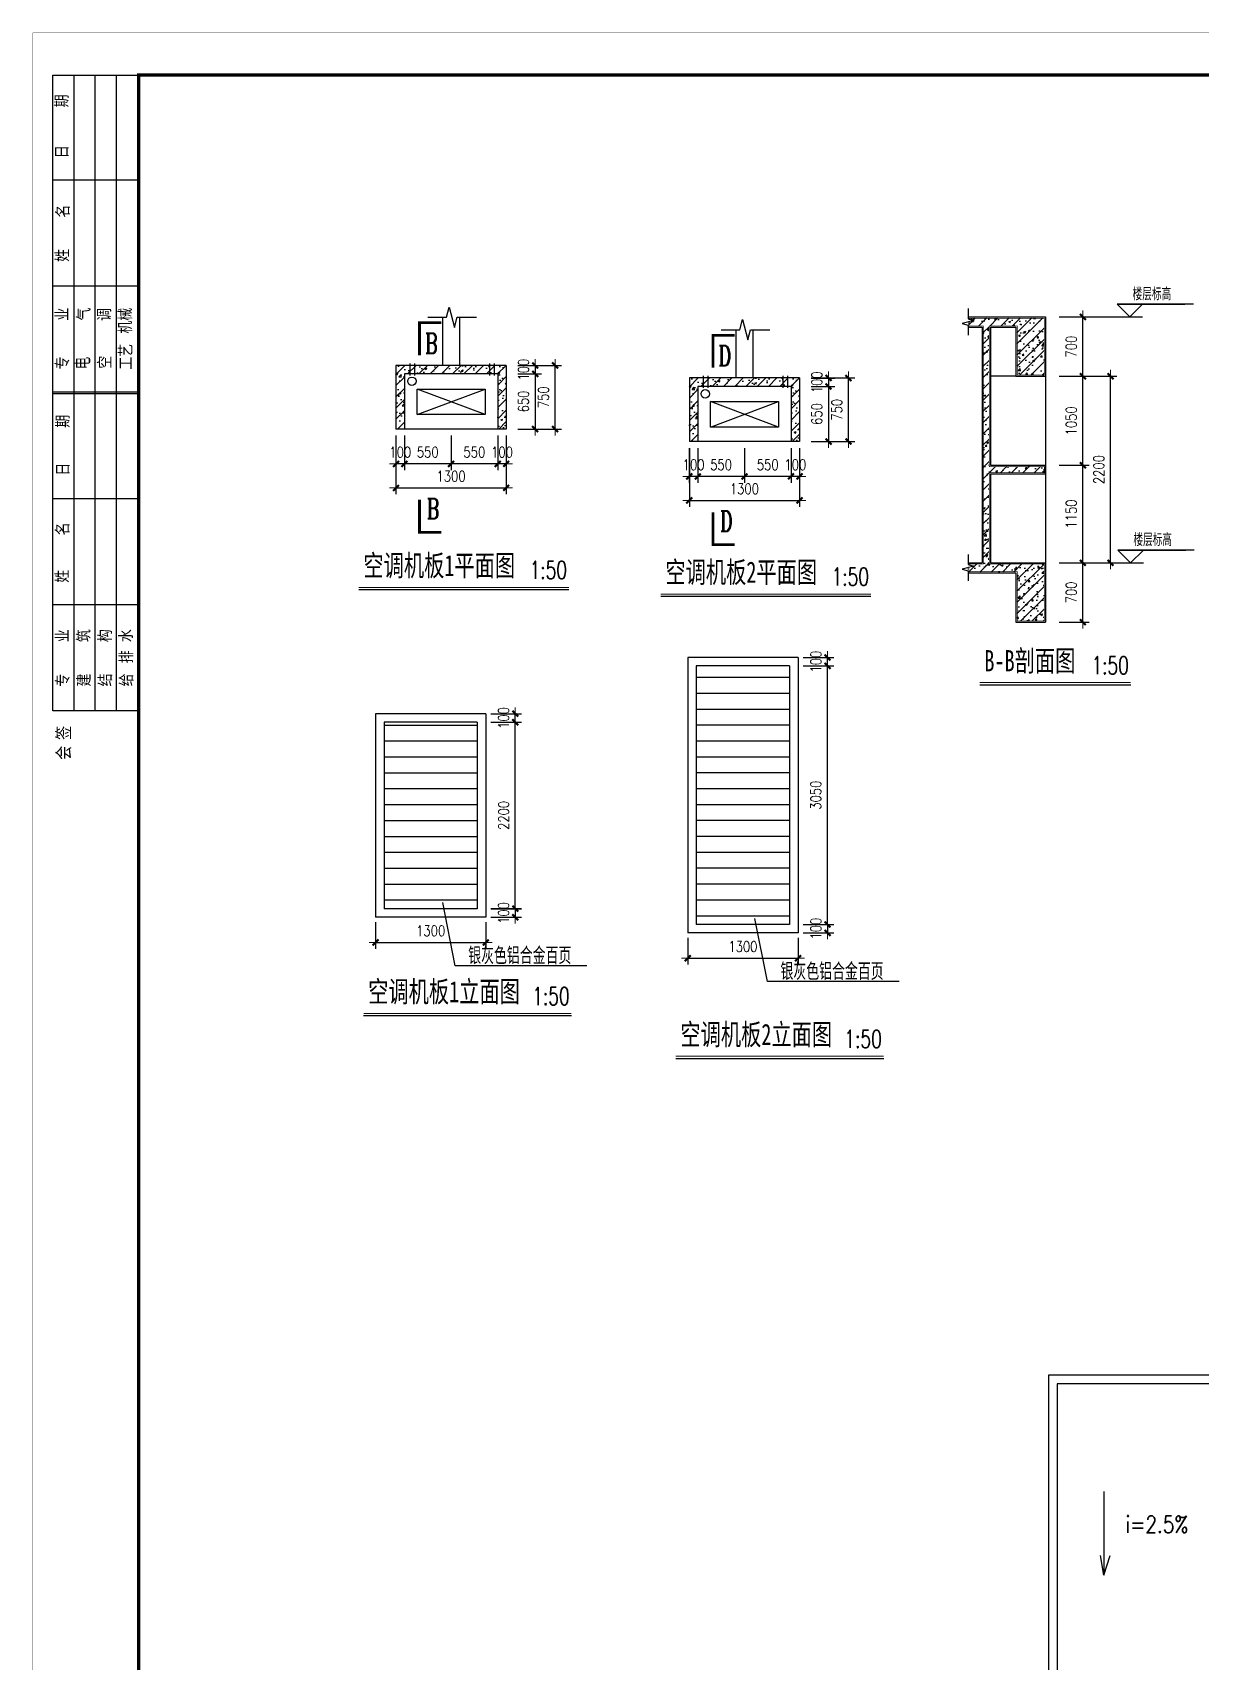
# Model space of a CAD drawing. Extents: x -357449 to -117302, y 127569 to 244935.
# Drawn here: x -236210 to -208665, y 206499 to 244935 of the extents above; entities that cross this region are included whole.
import ezdxf

# ---------------------------------------------------------------- set-up
doc = ezdxf.new("R2010")
doc.units = 0
doc.header["$MEASUREMENT"] = 0
doc.layers.get('0').update_dxf_attribs({"linetype": 'CONTINUOUS'})
doc.layers.get('DEFPOINTS').update_dxf_attribs({"linetype": 'CONTINUOUS'})
for name, color, linetype in [('1', 8, 'CONTINUOUS'), ('DIM', 7, 'CONTINUOUS'), ('EQUIPMENT', 3, 'CONTINUOUS'), ('LAYER2', 1, 'CONTINUOUS'), ('LG', 11, 'CONTINUOUS'), ('PD42', 11, 'CONTINUOUS'), ('PUB_DIM', 123, 'CONTINUOUS'), ('PUB_TEXT', 7, 'CONTINUOUS'), ('WALL', 1, 'CONTINUOUS'), ('WINDOW', 4, 'CONTINUOUS'), ('WINDOWS', 4, 'CONTINUOUS'), ('剪力墙', 4, 'CONTINUOUS'), ('阳台', 4, 'CONTINUOUS')]:
    doc.layers.add(name, color=color, linetype=linetype)
doc.layers.add('AXIS', color=3, linetype='CONTINUOUS', lineweight=9)
doc.styles.add('_HZTXT', font='txt.shx', dxfattribs={"bigfont": 'fs.shx'})
doc.styles.add('CHINA', font='SimSun.ttf', dxfattribs={"width": 0.85, "height": 150})
doc.styles.add('CT', font='txt', dxfattribs={"width": 0.8, "bigfont": 'FS.SHX'})
doc.styles.add('DIM_FONT', font='SIMPLEX.shx', dxfattribs={"width": 0.8})
doc.styles.add('HZ', font='txt', dxfattribs={"width": 0.75, "oblique": 10, "bigfont": 'hztxt'})
doc.styles.add('ROMANC', font='ROMANC', dxfattribs={"height": 0.2})
doc.styles.add('ROMAND', font='romanc.shx', dxfattribs={"bigfont": 'bigfont.shx'})
doc.styles.get("Standard").update_dxf_attribs({"font": 'txt.shx', "width": 0.8, "height": 525, "bigfont": 'h1.shx'})
doc.dimstyles.new('DIMN-200', dxfattribs={"dimtxt": 300, "dimasz": 1, "dimexe": 250, "dimexo": 0, "dimgap": 150, "dimtad": 1, "dimdec": 0, "dimdsep": 46, "dimtxsty": 'DIM_FONT', "dimblk": '_DIMX', "dimcen": 2.5, "dimclrd": 256, "dimclre": 256, "dimclrt": 4, "dimadec": 0, "dimazin": 0, "dimtfac": 1, "dimtdec": 0, "dimtix": 1, "dimtmove": 2, "dimatfit": 3, "dimldrblk": '_DIMX', "dimfxl": 0, "dimtolj": 1, "dimtzin": 0, "dimarcsym": 0})

# ---------------------------------------------------------------- blocks, each defined once
blk = doc.blocks.new('_DIMX')
blk.add_line((-150, 0), (150, 0))
at = {"const_width": 50}
blk.add_lwpolyline([(-70, -70), (70, 70)], dxfattribs=at)
blk = doc.blocks.new('*D1228')
at = {"layer": 'AXIS', "lineweight": -2}
for p, q in [((-226339, 235425), (-226339, 234608)), ((-225239, 235423), (-225239, 234608)), ((-225240, 234758), (-226338, 234758))]:
    blk.add_line(p, q, dxfattribs=at)
at = {"layer": 'DEFPOINTS', "color": 0}
for p in [(-226339, 235425), (-225239, 235423), (-226339, 234758)]:
    blk.add_point(p, dxfattribs=at)
at = {"layer": 'AXIS', "lineweight": -2, "rotation": 180}
blk.add_blockref('_DIMX', (-226339, 234758), dxfattribs=at)
at = {"layer": 'AXIS', "lineweight": -2}
blk.add_blockref('_DIMX', (-225239, 234758), dxfattribs=at)
at = {"layer": 'AXIS', "color": 4, "insert": (-225789, 235033), "char_height": 250, "attachment_point": 5, "style": 'DIM_FONT'}
blk.add_mtext('\\A1;550', dxfattribs=at)
blk = doc.blocks.new('*D1230')
at = {"layer": 'AXIS', "lineweight": -2}
for p, q in [((-227639, 235425), (-227639, 234608)), ((-227439, 235425), (-227439, 234608)), ((-227640, 234758), (-227641, 234758)), ((-227439, 234758), (-227639, 234758)), ((-227438, 234758), (-227437, 234758))]:
    blk.add_line(p, q, dxfattribs=at)
at = {"layer": 'DEFPOINTS', "color": 0}
for p in [(-227639, 235425), (-227439, 235425), (-227639, 234758)]:
    blk.add_point(p, dxfattribs=at)
at = {"layer": 'AXIS', "lineweight": -2}
blk.add_blockref('_DIMX', (-227639, 234758), dxfattribs=at)
at = {"layer": 'AXIS', "lineweight": -2, "rotation": 180}
blk.add_blockref('_DIMX', (-227439, 234758), dxfattribs=at)
at = {"layer": 'AXIS', "color": 4, "insert": (-227539, 235033), "char_height": 250, "attachment_point": 5, "style": 'DIM_FONT'}
blk.add_mtext('\\A1;100', dxfattribs=at)
blk = doc.blocks.new('*D1229')
at = {"layer": 'AXIS', "lineweight": -2}
for p, q in [((-227439, 235425), (-227439, 234608)), ((-226339, 235425), (-226339, 234608)), ((-226340, 234758), (-227438, 234758))]:
    blk.add_line(p, q, dxfattribs=at)
at = {"layer": 'DEFPOINTS', "color": 0}
for p in [(-227439, 235425), (-226339, 235425), (-227439, 234758)]:
    blk.add_point(p, dxfattribs=at)
at = {"layer": 'AXIS', "lineweight": -2, "rotation": 180}
blk.add_blockref('_DIMX', (-227439, 234758), dxfattribs=at)
at = {"layer": 'AXIS', "lineweight": -2}
blk.add_blockref('_DIMX', (-226339, 234758), dxfattribs=at)
at = {"layer": 'AXIS', "color": 4, "insert": (-226889, 235033), "char_height": 250, "attachment_point": 5, "style": 'DIM_FONT'}
blk.add_mtext('\\A1;550', dxfattribs=at)
blk = doc.blocks.new('*D1233')
at = {"layer": 'AXIS', "lineweight": -2}
for p, q in [((-224764, 236880), (-224206, 236880)), ((-224356, 236879), (-224356, 235581)), ((-224764, 235580), (-224206, 235580))]:
    blk.add_line(p, q, dxfattribs=at)
at = {"layer": 'DEFPOINTS', "color": 0}
for p in [(-224764, 236880), (-224764, 235580), (-224356, 235580)]:
    blk.add_point(p, dxfattribs=at)
at = {"layer": 'AXIS', "lineweight": -2}
for p, rotation in [((-224356, 236880), 90), ((-224356, 235580), 270)]:
    blk.add_blockref('_DIMX', p, dxfattribs=dict(at, rotation=rotation))
at = {"layer": 'AXIS', "color": 4, "insert": (-224631, 236230), "char_height": 250, "attachment_point": 5, "rotation": 90, "style": 'DIM_FONT'}
blk.add_mtext('\\A1;650', dxfattribs=at)
blk = doc.blocks.new('*D1232')
at = {"layer": 'AXIS', "lineweight": -2}
for p, q in [((-224764, 237080), (-224206, 237080)), ((-224764, 236880), (-224206, 236880)), ((-224356, 237081), (-224356, 237082)), ((-224356, 237080), (-224356, 236880)), ((-224356, 236879), (-224356, 236878))]:
    blk.add_line(p, q, dxfattribs=at)
at = {"layer": 'DEFPOINTS', "color": 0}
for p in [(-224764, 237080), (-224764, 236880), (-224356, 236880)]:
    blk.add_point(p, dxfattribs=at)
at = {"layer": 'AXIS', "lineweight": -2}
for p, rotation in [((-224356, 237080), 270), ((-224356, 236880), 90)]:
    blk.add_blockref('_DIMX', p, dxfattribs=dict(at, rotation=rotation))
at = {"layer": 'AXIS', "color": 4, "insert": (-224631, 236980), "char_height": 250, "attachment_point": 5, "rotation": 90, "style": 'DIM_FONT'}
blk.add_mtext('\\A1;100', dxfattribs=at)
blk = doc.blocks.new('*D1227')
at = {"layer": 'AXIS', "lineweight": -2}
for p, q in [((-225239, 235425), (-225239, 234608)), ((-225039, 235425), (-225039, 234608)), ((-225240, 234758), (-225241, 234758)), ((-225039, 234758), (-225239, 234758)), ((-225038, 234758), (-225037, 234758))]:
    blk.add_line(p, q, dxfattribs=at)
at = {"layer": 'DEFPOINTS', "color": 0}
for p in [(-225239, 235425), (-225039, 235425), (-225239, 234758)]:
    blk.add_point(p, dxfattribs=at)
at = {"layer": 'AXIS', "lineweight": -2}
blk.add_blockref('_DIMX', (-225239, 234758), dxfattribs=at)
at = {"layer": 'AXIS', "lineweight": -2, "rotation": 180}
blk.add_blockref('_DIMX', (-225039, 234758), dxfattribs=at)
at = {"layer": 'AXIS', "color": 4, "insert": (-225139, 235033), "char_height": 250, "attachment_point": 5, "style": 'DIM_FONT'}
blk.add_mtext('\\A1;100', dxfattribs=at)
blk = doc.blocks.new('*D1243')
at = {"layer": 'AXIS', "lineweight": -2}
for p, q in [((-225398, 224262), (-224675, 224262)), ((-224825, 224263), (-224825, 224264)), ((-224825, 224262), (-224825, 224062)), ((-225398, 224062), (-224675, 224062)), ((-224825, 224061), (-224825, 224060))]:
    blk.add_line(p, q, dxfattribs=at)
at = {"layer": 'DEFPOINTS', "color": 0}
for p in [(-225398, 224262), (-225398, 224062), (-224825, 224062)]:
    blk.add_point(p, dxfattribs=at)
at = {"layer": 'AXIS', "lineweight": -2}
for p, rotation in [((-224825, 224262), 270), ((-224825, 224062), 90)]:
    blk.add_blockref('_DIMX', p, dxfattribs=dict(at, rotation=rotation))
at = {"layer": 'AXIS', "color": 4, "insert": (-225100, 224162), "char_height": 250, "attachment_point": 5, "rotation": 90, "style": 'DIM_FONT'}
blk.add_mtext('\\A1;100', dxfattribs=at)
blk = doc.blocks.new('*D1242')
at = {"layer": 'AXIS', "lineweight": -2}
for p, q in [((-225398, 228862), (-224675, 228862)), ((-224825, 228863), (-224825, 228864)), ((-224825, 228662), (-224825, 228862)), ((-225398, 228662), (-224675, 228662)), ((-224825, 228661), (-224825, 228660))]:
    blk.add_line(p, q, dxfattribs=at)
at = {"layer": 'DEFPOINTS', "color": 0}
for p in [(-225398, 228862), (-224825, 228862), (-225398, 228662)]:
    blk.add_point(p, dxfattribs=at)
at = {"layer": 'AXIS', "lineweight": -2}
for p, rotation in [((-224825, 228862), 270), ((-224825, 228662), 90)]:
    blk.add_blockref('_DIMX', p, dxfattribs=dict(at, rotation=rotation))
at = {"layer": 'AXIS', "color": 4, "insert": (-225100, 228762), "char_height": 250, "attachment_point": 5, "rotation": 90, "style": 'DIM_FONT'}
blk.add_mtext('\\A1;100', dxfattribs=at)
blk = doc.blocks.new('A$C690C51E0')
at = {"layer": 'PUB_DIM', "linetype": 'Continuous'}
blk.add_line((1699, 53), (147, 53), dxfattribs=at)
at = {"layer": 'WINDOW'}
blk.add_line((147, 53), (0, 799), dxfattribs=at)
at = {"layer": 'PUB_TEXT', "linetype": 'Continuous', "style": '_HZTXT', "width": 0.8}
blk.add_text('银灰色铝合金百页', height=200, dxfattribs=at).set_placement((301, 72))
blk = doc.blocks.new('*D1259')
at = {"layer": 'AXIS', "lineweight": -2}
for p, q in [((-218033, 223890), (-217310, 223890)), ((-217460, 223891), (-217460, 223892)), ((-217460, 223890), (-217460, 223690)), ((-218033, 223690), (-217310, 223690)), ((-217460, 223689), (-217460, 223688))]:
    blk.add_line(p, q, dxfattribs=at)
at = {"layer": 'DEFPOINTS', "color": 0}
for p in [(-218033, 223890), (-218033, 223690), (-217460, 223690)]:
    blk.add_point(p, dxfattribs=at)
at = {"layer": 'AXIS', "lineweight": -2}
for p, rotation in [((-217460, 223890), 270), ((-217460, 223690), 90)]:
    blk.add_blockref('_DIMX', p, dxfattribs=dict(at, rotation=rotation))
at = {"layer": 'AXIS', "color": 4, "insert": (-217735, 223790), "char_height": 250, "attachment_point": 5, "rotation": 90, "style": 'DIM_FONT'}
blk.add_mtext('\\A1;100', dxfattribs=at)
blk = doc.blocks.new('*D1260')
at = {"layer": 'AXIS', "lineweight": -2}
for p, q in [((-218033, 230190), (-217310, 230190)), ((-218033, 229990), (-217310, 229990)), ((-217460, 230191), (-217460, 230192)), ((-217460, 229990), (-217460, 230190)), ((-217460, 229989), (-217460, 229988))]:
    blk.add_line(p, q, dxfattribs=at)
at = {"layer": 'DEFPOINTS', "color": 0}
for p in [(-218033, 230190), (-218033, 229990), (-217460, 230190)]:
    blk.add_point(p, dxfattribs=at)
at = {"layer": 'AXIS', "lineweight": -2}
for p, rotation in [((-217460, 230190), 270), ((-217460, 229990), 90)]:
    blk.add_blockref('_DIMX', p, dxfattribs=dict(at, rotation=rotation))
at = {"layer": 'AXIS', "color": 4, "insert": (-217735, 230090), "char_height": 250, "attachment_point": 5, "rotation": 90, "style": 'DIM_FONT'}
blk.add_mtext('\\A1;100', dxfattribs=at)
blk = doc.blocks.new('*D1277')
at = {"layer": 'AXIS', "lineweight": -2}
for p, q in [((-218320, 235130), (-218320, 234312)), ((-218120, 235130), (-218120, 234312)), ((-218321, 234462), (-218322, 234462)), ((-218120, 234462), (-218320, 234462)), ((-218119, 234462), (-218118, 234462))]:
    blk.add_line(p, q, dxfattribs=at)
at = {"layer": 'DEFPOINTS', "color": 0}
for p in [(-218320, 235130), (-218120, 235130), (-218320, 234462)]:
    blk.add_point(p, dxfattribs=at)
at = {"layer": 'AXIS', "lineweight": -2}
blk.add_blockref('_DIMX', (-218320, 234462), dxfattribs=at)
at = {"layer": 'AXIS', "lineweight": -2, "rotation": 180}
blk.add_blockref('_DIMX', (-218120, 234462), dxfattribs=at)
at = {"layer": 'AXIS', "color": 4, "insert": (-218220, 234737), "char_height": 250, "attachment_point": 5, "style": 'DIM_FONT'}
blk.add_mtext('\\A1;100', dxfattribs=at)
blk = doc.blocks.new('*D1273')
at = {"layer": 'AXIS', "lineweight": -2}
for p, q in [((-220520, 235130), (-220520, 234312)), ((-219420, 235130), (-219420, 234312)), ((-219421, 234462), (-220519, 234462))]:
    blk.add_line(p, q, dxfattribs=at)
at = {"layer": 'DEFPOINTS', "color": 0}
for p in [(-220520, 235130), (-219420, 235130), (-220520, 234462)]:
    blk.add_point(p, dxfattribs=at)
at = {"layer": 'AXIS', "lineweight": -2, "rotation": 180}
blk.add_blockref('_DIMX', (-220520, 234462), dxfattribs=at)
at = {"layer": 'AXIS', "lineweight": -2}
blk.add_blockref('_DIMX', (-219420, 234462), dxfattribs=at)
at = {"layer": 'AXIS', "color": 4, "insert": (-219970, 234737), "char_height": 250, "attachment_point": 5, "style": 'DIM_FONT'}
blk.add_mtext('\\A1;550', dxfattribs=at)
blk = doc.blocks.new('*D1272')
at = {"layer": 'AXIS', "lineweight": -2}
for p, q in [((-220720, 235130), (-220720, 234312)), ((-220520, 235130), (-220520, 234312)), ((-220721, 234462), (-220722, 234462)), ((-220520, 234462), (-220720, 234462)), ((-220519, 234462), (-220518, 234462))]:
    blk.add_line(p, q, dxfattribs=at)
at = {"layer": 'DEFPOINTS', "color": 0}
for p in [(-220720, 235130), (-220520, 235130), (-220720, 234462)]:
    blk.add_point(p, dxfattribs=at)
at = {"layer": 'AXIS', "lineweight": -2}
blk.add_blockref('_DIMX', (-220720, 234462), dxfattribs=at)
at = {"layer": 'AXIS', "lineweight": -2, "rotation": 180}
blk.add_blockref('_DIMX', (-220520, 234462), dxfattribs=at)
at = {"layer": 'AXIS', "color": 4, "insert": (-220620, 234737), "char_height": 250, "attachment_point": 5, "style": 'DIM_FONT'}
blk.add_mtext('\\A1;100', dxfattribs=at)
blk = doc.blocks.new('*D1270')
at = {"layer": 'AXIS', "lineweight": -2}
for p, q in [((-219420, 235130), (-219420, 234312)), ((-218320, 235127), (-218320, 234312)), ((-218321, 234462), (-219419, 234462))]:
    blk.add_line(p, q, dxfattribs=at)
at = {"layer": 'DEFPOINTS', "color": 0}
for p in [(-219420, 235130), (-218320, 235127), (-219420, 234462)]:
    blk.add_point(p, dxfattribs=at)
at = {"layer": 'AXIS', "lineweight": -2, "rotation": 180}
blk.add_blockref('_DIMX', (-219420, 234462), dxfattribs=at)
at = {"layer": 'AXIS', "lineweight": -2}
blk.add_blockref('_DIMX', (-218320, 234462), dxfattribs=at)
at = {"layer": 'AXIS', "color": 4, "insert": (-218870, 234737), "char_height": 250, "attachment_point": 5, "style": 'DIM_FONT'}
blk.add_mtext('\\A1;550', dxfattribs=at)
blk = doc.blocks.new('*D1275')
at = {"layer": 'AXIS', "lineweight": -2}
for p, q in [((-217845, 236784), (-217287, 236784)), ((-217437, 236785), (-217437, 236786)), ((-217437, 236784), (-217437, 236584)), ((-217845, 236584), (-217287, 236584)), ((-217437, 236583), (-217437, 236582))]:
    blk.add_line(p, q, dxfattribs=at)
at = {"layer": 'DEFPOINTS', "color": 0}
for p in [(-217845, 236784), (-217845, 236584), (-217437, 236584)]:
    blk.add_point(p, dxfattribs=at)
at = {"layer": 'AXIS', "lineweight": -2}
for p, rotation in [((-217437, 236784), 270), ((-217437, 236584), 90)]:
    blk.add_blockref('_DIMX', p, dxfattribs=dict(at, rotation=rotation))
at = {"layer": 'AXIS', "color": 4, "insert": (-217712, 236684), "char_height": 250, "attachment_point": 5, "rotation": 90, "style": 'DIM_FONT'}
blk.add_mtext('\\A1;100', dxfattribs=at)
blk = doc.blocks.new('*D1274')
at = {"layer": 'AXIS', "lineweight": -2}
for p, q in [((-217845, 236584), (-217287, 236584)), ((-217437, 236583), (-217437, 235285)), ((-217845, 235284), (-217287, 235284))]:
    blk.add_line(p, q, dxfattribs=at)
at = {"layer": 'DEFPOINTS', "color": 0}
for p in [(-217845, 236584), (-217845, 235284), (-217437, 235284)]:
    blk.add_point(p, dxfattribs=at)
at = {"layer": 'AXIS', "lineweight": -2}
for p, rotation in [((-217437, 236584), 90), ((-217437, 235284), 270)]:
    blk.add_blockref('_DIMX', p, dxfattribs=dict(at, rotation=rotation))
at = {"layer": 'AXIS', "color": 4, "insert": (-217712, 235934), "char_height": 250, "attachment_point": 5, "rotation": 90, "style": 'DIM_FONT'}
blk.add_mtext('\\A1;650', dxfattribs=at)

msp = doc.modelspace()

# ---------------------------------------------------------------- hatches: boundary and pattern name
at = {"layer": 'PD42'}
h = msp.add_hatch(dxfattribs=at)
h.set_pattern_fill('LINE', color=256, scale=3000, style=0)
h.set_pattern_definition([(0, (259239.86, 145721.25), (0, 375), [])])
h.paths.add_polyline_path([(-220556.44, 223889.62), (-218356.44, 223889.62), (-218356.44, 229989.62), (-220556.44, 229989.62)])
h = msp.add_hatch(dxfattribs=at)
h.set_pattern_fill('LINE', color=256, scale=3000, style=0)
h.set_pattern_definition([(0, (251875.4, 146093.45), (0, 375), [])])
h.paths.add_polyline_path([(-227920.91, 224261.82), (-225720.91, 224261.82), (-225720.91, 228661.82), (-227920.91, 228661.82)])
at = {"layer": '阳台'}
h = msp.add_hatch(dxfattribs=at)
h.set_pattern_fill('AR-CONC', color=8, scale=60, style=0)
h.set_pattern_definition([(50, (206236.26, -26248.13), (430.3561, -37.65128), [45, -495]), (355, (206236.26, -26248.13), (-83.2508, 451.31528), [36, -396]), (100.4514, (206272.1, -26251.26), (347.10563, 413.66373), [38.2441, -420.68527]), (46.1842, (206236.26, -26128.13), (640.34463, -99.3114), [67.5, -742.5]), (96.6356, (206289.6, -26136.4), (560.7976, 584.4707), [57.3662, -631.0278]), (351.1842, (206236.26, -26128.1), (560.7972, 584.4712), [54, -594]), (21, (206296.26, -26158.13), (358.14423, -241.57133), [45, -495]), (326, (206296.26, -26158.13), (145.9892, 435.09003), [36, -396]), (71.4514, (206326.1, -26178.26), (504.13358, 193.5183), [38.2441, -420.68527]), (37.5, (206236.26, -26248.13), (7.295913, 199.73631), [0, -391.2, 0, -402, 0, -397.5]), (7.5, (206236.26, -26248.13), (157.84172, 236.64703), [0, -229.2, 0, -382.2, 0, -151.5]), (327.5, (206102.46, -26248.13), (320.29346, -13.532923), [0, -150, 0, -468, 0, -621]), (317.5, (206042.46, -26248.13), (349.9117, 60.06299), [0, -195, 0, -310.8, 0, -441])])
h.paths.add_polyline_path([(-212346.24, 238193.49), (-214145.6, 238193.49), (-214145.6, 238181.17), (-214007.36, 238144.12), (-214283.84, 238070.04), (-214145.6, 238033), (-214145.6, 238013.49), (-212986.24, 238013.49), (-212986.24, 236853.49), (-212346.24, 236853.49), (-212346.24, 236993.49)])
h.paths.add_polyline_path([(-213786.24, 232393.63), (-213646.24, 232393.49), (-213646.24, 234553.49), (-212346.24, 234553.49), (-212346.24, 234693.49), (-213646.24, 234693.49), (-213646.24, 238013.49), (-213786.24, 238013.49)])
h.paths.add_polyline_path([(-214145.6, 232393.49), (-214145.6, 232381.17), (-214007.36, 232344.12), (-214283.84, 232270.04), (-214145.6, 232233), (-214145.6, 232213.49), (-212986.24, 232213.49), (-212986.24, 231053.49), (-212346.24, 231053.49), (-212346.24, 231193.49), (-212346.24, 232393.49)])
h = msp.add_hatch(dxfattribs=at)
h.set_pattern_fill('ANSI31', color=8, scale=1500, angle=180, style=0)
h.set_pattern_definition([(225, (206236.26, -26248.13), (132.58252, -132.58252), [])])
h.paths.add_polyline_path([(-213786.24, 232393.63), (-213646.24, 232393.49), (-213646.24, 234553.49), (-212346.24, 234553.49), (-212346.24, 234693.49), (-213646.24, 234693.49), (-213646.24, 238013.49), (-213786.24, 238013.49)])
h.paths.add_polyline_path([(-212986.24, 236853.49), (-212346.24, 236853.49), (-212346.24, 236993.49), (-212346.24, 238193.49), (-214145.6, 238193.49), (-214145.6, 238181.17), (-214007.36, 238144.12), (-214283.84, 238070.04), (-214145.6, 238033), (-214145.6, 238013.49), (-212986.24, 238013.49)])
h.paths.add_polyline_path([(-212346.24, 232393.49), (-214145.6, 232393.49), (-214145.6, 232381.17), (-214007.36, 232344.12), (-214283.84, 232270.04), (-214145.6, 232233), (-214145.6, 232213.49), (-212986.24, 232213.49), (-212986.24, 231053.49), (-212346.24, 231053.49), (-212346.24, 231193.49)])
h = msp.add_hatch(dxfattribs=at)
h.set_pattern_fill('AR-CONC', color=8, scale=60, style=0)
h.set_pattern_definition([(50, (203637.33, -21548.15), (430.3561, -37.65128), [45, -495]), (355, (203637.33, -21548.15), (-83.2508, 451.31528), [36, -396]), (100.4514, (203673.2, -21551.3), (347.10563, 413.66373), [38.2441, -420.68527]), (46.1842, (203637.33, -21428.15), (640.34463, -99.3114), [67.5, -742.5]), (96.6356, (203690.7, -21436.4), (560.7976, 584.4707), [57.3662, -631.0278]), (351.1842, (203637.3, -21428.15), (560.7972, 584.4712), [54, -594]), (21, (203697.33, -21458.15), (358.14423, -241.57133), [45, -495]), (326, (203697.33, -21458.15), (145.9892, 435.09003), [36, -396]), (71.4514, (203727.17, -21478.3), (504.13358, 193.5183), [38.2441, -420.68527]), (37.5, (203637.33, -21548.15), (7.295913, 199.73631), [0, -391.2, 0, -402, 0, -397.5]), (7.5, (203637.33, -21548.15), (157.84172, 236.64703), [0, -229.2, 0, -382.2, 0, -151.5]), (327.5, (203503.53, -21548.15), (320.29346, -13.532923), [0, -150, 0, -468, 0, -621]), (317.5, (203443.53, -21548.15), (349.9117, 60.06299), [0, -195, 0, -310.8, 0, -441])])
h.paths.add_polyline_path([(-225238.88, 236879.73), (-225238.88, 235579.73), (-225038.88, 235579.73), (-225038.88, 237079.73), (-227638.88, 237079.73), (-227638.88, 235579.73), (-227438.88, 235579.73), (-227438.88, 236879.73)])
h = msp.add_hatch(dxfattribs=at)
h.set_pattern_fill('ANSI31', color=8, scale=1500, angle=180, style=0)
h.set_pattern_definition([(225, (203637.33, -21548.15), (132.58252, -132.58252), [])])
h.paths.add_polyline_path([(-227638.88, 237079.73), (-227638.88, 235579.73), (-227438.88, 235579.73), (-227438.88, 236879.73), (-225238.88, 236879.73), (-225238.88, 235579.73), (-225038.88, 235579.73), (-225038.88, 237079.73)])
h = msp.add_hatch(dxfattribs=at)
h.set_pattern_fill('ANSI31', color=8, scale=1500, angle=180, style=0)
h.set_pattern_definition([(225, (210556.47, -21843.75), (132.58252, -132.58252), [])])
h.paths.add_polyline_path([(-220719.74, 236784.13), (-220719.74, 235284.13), (-220519.74, 235284.13), (-220519.74, 236584.13), (-218319.74, 236584.13), (-218319.74, 235284.13), (-218119.74, 235284.13), (-218119.74, 236784.13)])
h = msp.add_hatch(dxfattribs=at)
h.set_pattern_fill('AR-CONC', color=8, scale=60, style=0)
h.set_pattern_definition([(50, (210556.47, -21843.75), (430.3561, -37.65128), [45, -495]), (355, (210556.47, -21843.75), (-83.2508, 451.31528), [36, -396]), (100.4514, (210592.33, -21846.9), (347.10563, 413.66373), [38.2441, -420.68527]), (46.1842, (210556.47, -21723.75), (640.34463, -99.3114), [67.5, -742.5]), (96.6356, (210609.8, -21732), (560.7976, 584.4707), [57.3662, -631.0278]), (351.1842, (210556.5, -21723.75), (560.7972, 584.4712), [54, -594]), (21, (210616.47, -21753.75), (358.14423, -241.57133), [45, -495]), (326, (210616.47, -21753.75), (145.9892, 435.09003), [36, -396]), (71.4514, (210646.3, -21773.9), (504.13358, 193.5183), [38.2441, -420.68527]), (37.5, (210556.47, -21843.75), (7.295913, 199.73631), [0, -391.2, 0, -402, 0, -397.5]), (7.5, (210556.47, -21843.75), (157.84172, 236.64703), [0, -229.2, 0, -382.2, 0, -151.5]), (327.5, (210422.67, -21843.75), (320.29346, -13.532923), [0, -150, 0, -468, 0, -621]), (317.5, (210362.67, -21843.75), (349.9117, 60.06299), [0, -195, 0, -310.8, 0, -441])])
h.paths.add_polyline_path([(-218319.74, 236584.13), (-218319.74, 235284.13), (-218119.74, 235284.13), (-218119.74, 236784.13), (-220719.74, 236784.13), (-220719.74, 235284.13), (-220519.74, 235284.13), (-220519.74, 236584.13)])

# ---------------------------------------------------------------- linework, layer by layer
for p, q in [((-235731.21, 228931.03), (-235731.21, 243931.03)), ((-235731.21, 243931.03), (-233731.21, 243931.03)), ((-235231.21, 228931.03), (-235231.21, 243931.03)), ((-234731.21, 228931.03), (-234731.21, 243931.03)), ((-234231.21, 228931.03), (-234231.21, 243931.03)), ((-233731.21, 241451.03), (-235731.21, 241451.03)), ((-233731.21, 238951.03), (-235731.21, 238951.03)), ((-233731.21, 236451.03), (-235731.21, 236451.03)), ((-233731.21, 236411.03), (-235731.21, 236411.03)), ((-233731.21, 233931.03), (-235731.21, 233931.03)), ((-233731.21, 231431.03), (-235731.21, 231431.03)), ((-233731.21, 228931.03), (-235731.21, 228931.03))]:
    msp.add_line(p, q)
for points, const_width in [([(-117306.21, 160831.03), (-236206.21, 160831.03), (-236206.21, 244931.03), (-117306.21, 244931.03)], 8), ([(-118306.21, 243931.03), (-118306.21, 161831.03), (-233706.21, 161831.03), (-233706.21, 243931.03)], 80)]:
    msp.add_lwpolyline(points, close=True, dxfattribs=dict(const_width=const_width))
at = {"layer": '1'}
for p, q in [((-227312.89, 237129.54), (-227312.89, 236844.87)), ((-227201.71, 237129.54), (-227201.71, 236844.87)), ((-225436.77, 237129.54), (-225436.77, 236844.87)), ((-225325.59, 237129.54), (-225325.59, 236844.87)), ((-220393.75, 236833.95), (-220393.75, 236549.28)), ((-220282.57, 236833.95), (-220282.57, 236549.28)), ((-218517.63, 236833.95), (-218517.63, 236549.28)), ((-218406.45, 236833.95), (-218406.45, 236549.28)), ((-225538.88, 235922.26), (-227138.88, 236522.26)), ((-227138.88, 235922.26), (-225538.88, 236522.26)), ((-220219.74, 235626.67), (-218619.74, 236226.67)), ((-218619.74, 235626.67), (-220219.74, 236226.67))]:
    msp.add_line(p, q, dxfattribs=at)
for points in [[(-227138.88, 236522.26), (-225538.88, 236522.26), (-225538.88, 235922.26), (-227138.88, 235922.26)], [(-220219.74, 236226.67), (-218619.74, 236226.67), (-218619.74, 235626.67), (-220219.74, 235626.67)]]:
    msp.add_lwpolyline(points, close=True, dxfattribs=at)
at = {"layer": 'DIM'}
for p, q in [((-210939.33, 210505.06), (-210939.33, 208534.38)), ((-210939.33, 208534.38), (-211025.44, 208999.63)), ((-210939.33, 208534.38), (-210797.29, 208996.5))]:
    msp.add_line(p, q, dxfattribs=at)
for centre in [(-227262.9, 236706.23), (-220343.76, 236410.64)]:
    msp.add_circle(centre, 100, dxfattribs=at)
at = {"layer": 'LAYER2', "color": 4, "const_width": 64}
for points in [[(-226571.74, 238089.04), (-227083.74, 238089.04), (-227083.74, 237321.04)], [(-219652.6, 237793.44), (-220164.6, 237793.44), (-220164.6, 237025.44)], [(-226571.74, 233145.14), (-227083.74, 233145.14), (-227083.74, 233913.14)], [(-219652.6, 232849.54), (-220164.6, 232849.54), (-220164.6, 233617.54)]]:
    msp.add_lwpolyline(points, dxfattribs=at)
at = {"layer": 'LG'}
for points in [[(-226884.69, 238218.16), (-226450.83, 238218.16), (-226386.52, 238458.16), (-226257.91, 237978.16), (-226193.6, 238218.16), (-225739.21, 238218.16)], [(-214145.6, 238422.79), (-214145.6, 238181.17), (-214007.36, 238144.12), (-214283.84, 238070.04), (-214145.6, 238033), (-214145.6, 237794.55)], [(-219965.55, 237922.57), (-219531.69, 237922.57), (-219467.38, 238162.57), (-219338.77, 237682.57), (-219274.46, 237922.57), (-218820.07, 237922.57)], [(-214145.6, 232622.79), (-214145.6, 232381.17), (-214007.36, 232344.12), (-214283.84, 232270.04), (-214145.6, 232233), (-214145.6, 231994.55)]]:
    msp.add_lwpolyline(points, dxfattribs=at)
at = {"layer": 'PUB_TEXT'}
for p, q in [((-223561.48, 231783.46), (-228517.12, 231783.46)), ((-216438.42, 231626.44), (-221394.06, 231626.44)), ((-210308.68, 229535.4), (-213869.73, 229535.4)), ((-223500.1, 221729.18), (-228404.59, 221729.18)), ((-216135.63, 220718.38), (-221040.12, 220718.38))]:
    msp.add_line(p, q, dxfattribs=at)
at = {"layer": 'PUB_TEXT', "const_width": 24}
for points in [[(-223561.48, 231843.68), (-228517.12, 231843.68)], [(-216438.42, 231686.67), (-221394.06, 231686.67)], [(-210308.68, 229595.63), (-213869.73, 229595.63)], [(-223500.1, 221789.4), (-228404.59, 221789.4)], [(-216135.63, 220778.6), (-221040.12, 220778.6)]]:
    msp.add_lwpolyline(points, dxfattribs=at)
at = {"layer": 'WALL'}
for p, q in [((-226538.88, 238218.16), (-226538.88, 237079.73)), ((-226138.88, 238218.16), (-226138.88, 237079.73)), ((-219619.74, 237922.57), (-219619.74, 236784.13)), ((-219219.74, 237922.57), (-219219.74, 236784.13)), ((-225038.88, 237079.73), (-227638.88, 237079.73)), ((-227638.88, 237079.73), (-227638.88, 235579.73)), ((-225238.88, 236879.73), (-227438.88, 236879.73)), ((-227438.88, 236879.73), (-227438.88, 235579.73)), ((-225238.88, 236879.73), (-225238.88, 235579.73)), ((-225038.88, 237079.73), (-225038.88, 235579.73)), ((-220719.74, 236784.13), (-220719.74, 235284.13)), ((-218119.74, 236784.13), (-220719.74, 236784.13)), ((-218119.74, 236784.13), (-218119.74, 235284.13)), ((-220519.74, 236584.13), (-220519.74, 235284.13)), ((-218319.74, 236584.13), (-220519.74, 236584.13)), ((-218319.74, 236584.13), (-218319.74, 235284.13)), ((-227438.88, 235579.73), (-227638.88, 235579.73)), ((-225038.88, 235579.73), (-225238.88, 235579.73)), ((-220519.74, 235284.13), (-220719.74, 235284.13)), ((-218119.74, 235284.13), (-218319.74, 235284.13)), ((-212246.16, 213252.26), (-212246.16, 205802.26)), ((-203046.16, 213252.26), (-212246.16, 213252.26)), ((-212046.16, 213052.26), (-212046.16, 206002.26)), ((-203246.16, 213052.26), (-212046.16, 213052.26))]:
    msp.add_line(p, q, dxfattribs=at)
at = {"layer": 'WINDOW'}
for p, q in [((-213016.24, 236823.49), (-213616.24, 236823.49)), ((-212316.24, 236823.49), (-212316.24, 232423.49)), ((-213616.24, 234723.49), (-212316.24, 234723.49)), ((-213616.24, 234523.49), (-212316.24, 234523.49)), ((-212316.24, 234523.49), (-212316.24, 234723.49))]:
    msp.add_line(p, q, dxfattribs=at)
for points in [[(-214145.6, 238193.49, 16, 16, 0), (-212346.24, 238193.49, 16, 16, 0), (-212346.24, 236993.49, 16, 16, 0), (-212346.24, 236993.49, 16, 16, 0), (-212346.24, 236853.49, 16, 16, 0), (-212986.24, 236853.49, 16, 16, 0), (-212986.24, 238013.49, 16, 16, 0), (-213646.24, 238013.49, 16, 16, 0), (-213646.24, 234693.49, 16, 16, 0), (-212346.24, 234693.49, 16, 16, 0), (-212346.24, 234553.49, 16, 16, 0), (-213646.24, 234553.49, 16, 16, 0), (-213646.24, 232393.49, 16, 16, 0), (-212346.24, 232393.49, 16, 16, 0), (-212346.24, 231193.49, 16, 16, 0), (-212346.24, 231193.49, 16, 16, 0), (-212346.24, 231053.49, 16, 16, 0), (-212986.24, 231053.49, 16, 16, 0), (-212986.24, 232213.49, 16, 16, 0), (-214145.6, 232213.49, 0, 0, 0)], [(-214145.6, 238013.49, 16, 16, 0), (-213786.24, 238013.49, 16, 16, 0), (-213786.24, 232393.49, 16, 16, 0), (-214145.6, 232393.49, 0, 0, 0)]]:
    msp.add_lwpolyline(points, format="xyseb", dxfattribs=at)
at = {"layer": 'WINDOWS'}
for p, q in [((-214145.6, 238223.49), (-212316.24, 238223.49)), ((-214145.6, 237983.49), (-213816.24, 237983.49)), ((-213816.24, 237983.49), (-213816.24, 232423.49)), ((-213616.24, 237983.49), (-213016.24, 237983.49)), ((-213616.24, 237983.49), (-213616.24, 234723.49)), ((-213016.24, 237983.49), (-213016.24, 236823.49)), ((-212316.24, 238223.49), (-212316.24, 237023.49)), ((-213016.24, 236823.49), (-212316.24, 236823.49)), ((-212316.24, 237023.49), (-212316.24, 236823.49)), ((-212316.24, 237023.49), (-212316.24, 237023.49)), ((-225238.88, 235579.73), (-227438.88, 235579.73)), ((-218319.74, 235284.13), (-220519.74, 235284.13)), ((-213616.24, 234523.49), (-213616.24, 232423.49)), ((-214145.6, 232423.49), (-213816.24, 232423.49)), ((-214145.6, 232183.49), (-213016.24, 232183.49)), ((-213616.24, 232423.49), (-212316.24, 232423.49)), ((-213016.24, 232183.49), (-213016.24, 231023.49)), ((-212316.24, 232423.49), (-212316.24, 231223.49)), ((-213016.24, 231023.49), (-212316.24, 231023.49)), ((-212316.24, 231223.49), (-212316.24, 231023.49)), ((-212316.24, 231223.49), (-212316.24, 231223.49))]:
    msp.add_line(p, q, dxfattribs=at)
at = {"layer": '剪力墙'}
for p, q in [((-210629.99, 238523.49), (-209029.99, 238523.49)), ((-210610.61, 232723.49), (-209010.61, 232723.49))]:
    msp.add_line(p, q, dxfattribs=at)
for points in [[(-208829.99, 238523.49), (-210629.99, 238523.49), (-210329.99, 238223.49), (-210029.99, 238523.49)], [(-208810.61, 232723.49), (-210610.61, 232723.49), (-210310.61, 232423.49), (-210010.61, 232723.49)]]:
    msp.add_lwpolyline(points, dxfattribs=at)
at = {"layer": '阳台'}
for p, q in [((-211286.74, 238223.49), (-210029.99, 238223.49)), ((-210937.95, 232423.49), (-210010.61, 232423.49)), ((-220756.44, 230189.62), (-220756.44, 223689.62)), ((-218156.44, 230189.62), (-220756.44, 230189.62)), ((-220556.44, 229989.62), (-220556.44, 223889.62)), ((-218356.44, 229989.62), (-220556.44, 229989.62)), ((-218356.44, 229989.62), (-218356.44, 223889.62)), ((-218156.44, 230189.62), (-218156.44, 223689.62)), ((-225520.91, 228861.82), (-228120.91, 228861.82)), ((-228120.91, 228861.82), (-228120.91, 224061.82)), ((-225520.91, 228861.82), (-225520.91, 224061.82)), ((-225720.91, 228661.82), (-227920.91, 228661.82)), ((-227920.91, 228661.82), (-227920.91, 224261.82)), ((-225720.91, 228661.82), (-225720.91, 224261.82)), ((-225720.91, 224261.82), (-227920.91, 224261.82)), ((-225520.91, 224061.82), (-228120.91, 224061.82)), ((-218356.44, 223889.62), (-220556.44, 223889.62)), ((-218156.44, 223689.62), (-220756.44, 223689.62))]:
    msp.add_line(p, q, dxfattribs=at)

# ---------------------------------------------------------------- block references
at = {"layer": 'WINDOW', "xscale": 2, "yscale": 2, "zscale": 2}
for p in [(-226536.47, 222807.51), (-219172.01, 222435.31)]:
    msp.add_blockref('A$C690C51E0', p, dxfattribs=at)

# ---------------------------------------------------------------- texts
at = {"style": 'HZ'}
for s, height, width, p in [('期', 320, 0.95, (-235356.36, 243168.82)), ('日', 320, 0.95, (-235352.93, 241972.84)), ('名', 320, 0.95, (-235330.09, 240569.46)), ('姓', 320, 0.95, (-235341.56, 239525.17)), ('业', 320, 0.95, (-235347.7, 238138.35)), ('气', 320, 0.95, (-234839.47, 238139.84)), ('调', 320, 0.95, (-234354, 238129.69)), ('机械', 320, 0.95, (-233860.64, 237830.93)), ('工艺', 320, 0.95, (-233846.76, 236981.18)), ('专', 320, 0.95, (-235342.05, 236987.87)), ('电', 370, 0.8, (-234843.31, 236988.08)), ('空', 320, 0.95, (-234340.12, 237005.93)), ('期', 320, 0.95, (-235331.01, 235610.27)), ('日', 320, 0.95, (-235327.58, 234478.91)), ('名', 320, 0.95, (-235336.84, 233069.46)), ('姓', 320, 0.95, (-235348.3, 231953.46)), ('业', 320, 0.95, (-235339.26, 230548.34)), ('筑', 320, 0.95, (-234838.08, 230551.1)), ('构', 320, 0.95, (-234335.22, 230551.1)), ('水', 320, 0.95, (-233840.89, 230551.1)), ('排', 320, 0.95, (-233835.72, 230050.62)), ('专', 320, 0.95, (-235334.1, 229502.89)), ('建', 320, 0.95, (-234832.92, 229502.89)), ('结', 320, 0.95, (-234330.06, 229507.58)), ('给', 320, 0.95, (-233830.56, 229507.58)), ('签', 350, 0.95, (-235292.39, 228243.52)), ('会', 350, 0.95, (-235292.39, 227774.18))]:
    msp.add_text(s, height=height, rotation=90, dxfattribs=dict(at, width=width)).set_placement(p)
at = {"layer": 'DIM', "style": 'CT', "width": 0.8}
msp.add_text('i=2.5%', height=400, dxfattribs=at).set_placement((-210429.62, 209533.02))
at = {"layer": 'EQUIPMENT', "width": 0.8}
for p in [(-210265.01, 238617.06), (-210245.64, 232817.06)]:
    msp.add_text('楼层标高', height=300, dxfattribs=at).set_placement(p)
at = {"layer": 'PUB_TEXT', "width": 0.7}
for s, height, style, p in [('空调机板1平面图', 500, 'CHINA', (-228408.22, 232109.76)), ('1:50', 420, 'ROMAND', (-224487.51, 232042.64)), ('空调机板2平面图', 500, 'CHINA', (-221285.17, 231952.75)), ('1:50', 420, 'ROMAND', (-217364.45, 231885.63)), ('B-B剖面图', 500, 'CHINA', (-213760.84, 229861.71)), ('1:50', 420, 'ROMAND', (-211234.71, 229794.59)), ('空调机板1立面图', 500, 'CHINA', (-228295.69, 222055.48)), ('1:50', 420, 'ROMAND', (-224426.13, 221988.37)), ('空调机板2立面图', 500, 'CHINA', (-220931.23, 221044.68)), ('1:50', 420, 'ROMAND', (-217061.67, 220977.56))]:
    msp.add_text(s, height=height, dxfattribs=dict(at, style=style)).set_placement(p)
at = {"layer": '阳台', "style": 'ROMANC', "width": 0.66}
for s, p in [('B', (-226953.2, 237363.49)), ('D', (-220034.06, 237067.89)), ('B', (-226917.27, 233461.31)), ('D', (-219998.13, 233165.71))]:
    msp.add_text(s, height=480, dxfattribs=at).set_placement(p)

# ---------------------------------------------------------------- dimensions: what is measured, and where the dimension line sits
at = {"layer": 'AXIS'}
for base, p1, p2 in [((-211436.74, 238223.49), (-211996.8, 236823.49), (-211996.8, 238223.49)), ((-223885.36, 237079.73), (-224763.66, 235579.73), (-224763.66, 237079.73)), ((-216966.22, 236784.13), (-217844.52, 235284.13), (-217844.52, 236784.13)), ((-211436.74, 236823.49), (-211996.8, 234723.49), (-211996.8, 236823.49)), ((-210785.73, 236823.49), (-211996.8, 232423.49), (-211996.8, 236823.49)), ((-211436.74, 234723.49), (-211996.8, 232423.49), (-211996.8, 234723.49)), ((-211436.74, 232423.49), (-211996.8, 231023.49), (-211996.8, 232423.49)), ((-217460.27, 229989.62), (-218033.16, 223889.62), (-218033.16, 229989.62)), ((-224824.74, 228661.82), (-225397.63, 224261.82), (-225397.63, 228661.82))]:
    msp.add_linear_dim(base=base, p1=p1, p2=p2, angle=90, dimstyle='DIMN-200', override={"dimtxt": 250, "dimexe": 150, "dimlfac": 0.5, "dimzin": 0, "dimblk1": '_DIMX', "dimblk2": '_DIMX', "dimsah": 1, "dimcen": 200}, dxfattribs=at).render()
for base, p1, p2, picture, middle in [((-224356.48, 236879.73), (-224763.66, 237079.73), (-224763.66, 236879.73), '*D1232', (-224631.48, 236979.73)), ((-224356.48, 235579.73), (-224763.66, 236879.73), (-224763.66, 235579.73), '*D1233', (-224631.48, 236229.73)), ((-217437.34, 236584.13), (-217844.52, 236784.13), (-217844.52, 236584.13), '*D1275', (-217712.34, 236684.13)), ((-217437.34, 235284.13), (-217844.52, 236584.13), (-217844.52, 235284.13), '*D1274', (-217712.34, 235934.13)), ((-217460.27, 230189.62), (-218033.16, 229989.62), (-218033.16, 230189.62), '*D1260', (-217735.27, 230089.62)), ((-224824.74, 228861.82), (-225397.63, 228661.82), (-225397.63, 228861.82), '*D1242', (-225099.74, 228761.82)), ((-224824.74, 224061.82), (-225397.63, 224261.82), (-225397.63, 224061.82), '*D1243', (-225099.74, 224161.82)), ((-217460.27, 223689.62), (-218033.16, 223889.62), (-218033.16, 223689.62), '*D1259', (-217735.27, 223789.62))]:
    dim = msp.add_linear_dim(base=base, p1=p1, p2=p2, angle=90, dimstyle='DIMN-200', override={"dimtxt": 250, "dimexe": 150, "dimlfac": 0.5, "dimzin": 0, "dimblk1": '_DIMX', "dimblk2": '_DIMX', "dimsah": 1, "dimcen": 200}, dxfattribs=at)
    dim.commit()
    dim.dimension.update_dxf_attribs({"geometry": picture, "text_midpoint": middle})
for base, p1, p2, picture, middle in [((-227638.88, 234757.94), (-227438.88, 235425.5), (-227638.88, 235425.5), '*D1230', (-227538.88, 235032.94)), ((-227438.88, 234757.94), (-226338.88, 235425.5), (-227438.88, 235425.5), '*D1229', (-226888.88, 235032.94)), ((-226338.88, 234757.94), (-225238.88, 235422.99), (-226338.88, 235425.5), '*D1228', (-225788.88, 235032.94)), ((-225238.88, 234757.94), (-225038.88, 235425.5), (-225238.88, 235425.5), '*D1227', (-225138.88, 235032.94)), ((-220719.74, 234462.34), (-220519.74, 235129.9), (-220719.74, 235129.9), '*D1272', (-220619.74, 234737.34)), ((-220519.74, 234462.34), (-219419.74, 235129.9), (-220519.74, 235129.9), '*D1273', (-219969.74, 234737.34)), ((-219419.74, 234462.34), (-218319.74, 235127.39), (-219419.74, 235129.9), '*D1270', (-218869.74, 234737.34)), ((-218319.74, 234462.34), (-218119.74, 235129.9), (-218319.74, 235129.9), '*D1277', (-218219.74, 234737.34))]:
    dim = msp.add_linear_dim(base=base, p1=p1, p2=p2, dimstyle='DIMN-200', override={"dimtxt": 250, "dimexe": 150, "dimlfac": 0.5, "dimzin": 0, "dimblk1": '_DIMX', "dimblk2": '_DIMX', "dimsah": 1, "dimcen": 200}, dxfattribs=at)
    dim.commit()
    dim.dimension.update_dxf_attribs({"geometry": picture, "text_midpoint": middle})
for base, p1, p2 in [((-225038.88, 234189.94), (-227638.88, 235425.5), (-225038.88, 235425.5)), ((-218119.74, 233894.35), (-220719.74, 235129.9), (-218119.74, 235129.9)), ((-225520.91, 223463.95), (-228120.91, 223943.18), (-225520.91, 223943.18)), ((-218156.44, 223091.75), (-220756.44, 223570.98), (-218156.44, 223570.98))]:
    msp.add_linear_dim(base=base, p1=p1, p2=p2, dimstyle='DIMN-200', override={"dimtxt": 250, "dimexe": 150, "dimlfac": 0.5, "dimzin": 0, "dimblk1": '_DIMX', "dimblk2": '_DIMX', "dimsah": 1, "dimcen": 200}, dxfattribs=at).render()

doc.saveas('drawing.dxf')
